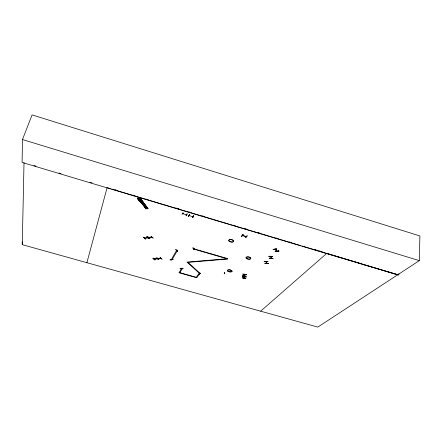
<?xml version="1.0" encoding="UTF-8"?>
<svg xmlns="http://www.w3.org/2000/svg" width="442" height="442" viewBox="0 0 442 442"><rect width="100%" height="100%" fill="white"/><g stroke="black" fill="none" stroke-linecap="round" stroke-linejoin="round"><path stroke-width="0.66" d="M260.692 311.196L22.255 244.653L22.266 241.851M22.47 139.545L22.1 162.429L397.651 274.836L419.292 260.625L419.9 235.951L32.095 114.903L22.47 139.545L419.292 260.625M22.255 244.653L24.023 162.534M398.85 273.675L398.794 275.057L326.721 253.399L260.653 311.185L317.798 327.097L397.651 274.836M264.769 263.36L268.565 263.393M269.316 258.244C276.919 258.227 271.565 259.227 269.344 258.056M362.523 264.322L397.656 274.631M266.487 263.31C267.056 262.438 265.023 260.294 266.52 263.294M224.293 272.25L224.298 273.791M224.729 273.145L224.398 273.018M278.769 251.028L278.692 250.736M276.703 249.084L273.101 249.481L276.731 248.89M271.178 258.349L270.686 256.216L271.305 258.338M274.885 249.354L274.935 249.006L274.891 249.398L276.847 251.194M275.106 249.559L275.057 248.99M275.029 249.338L275.134 249.023M275.184 251.404C282.742 250.421 277.891 251.603 275.189 251.244M271.289 257.918L271.09 258.156M268.753 256.382L272.664 256.448M268.786 256.238L272.637 256.642M270.681 256.194L270.637 256.553M264.139 261.559L267.957 261.62M264.167 261.432L267.929 261.813M264.791 263.189L268.565 263.67M242.531 276.438L246.122 276.93M246.177 276.117L242.597 275.493M245.84 278.394L242.288 277.78M243.188 275.902L243.161 276.294L243.227 275.896M243.824 275.581L243.387 276.863M243.415 277.029L243.658 275.388M243.36 277.046L243.68 275.405M244.26 275.935L244.553 274.504M244.166 277.891L243.956 278.25L244.382 276.952M244.713 274.355L244.537 274.653L244.619 274.167M244.531 275.554L244.415 275.996L244.498 275.532M244.746 274.189L244.503 274.615M242.553 276.311L246.095 277.112M246.448 274.709L242.862 274.007M245.796 278.648L242.26 277.941M246.133 276.372L242.57 275.659M245.675 237.26L245.857 237.52L247.194 235.84L247.012 235.586M243.15 234.431L241.586 236.255L241.835 236.116M242.829 274.184L246.437 274.769L244.061 274.211M243.177 276.217L243.498 276.283M187.369 262.415L227.652 259.067L227.37 258.448M243.94 278.217L244.188 277.825M244.443 275.968L244.702 274.532M244.36 276.952L244.133 278.267M200.375 273.195L199.298 274.244M194.933 249.752L192.922 247.934L194.8 249.603M194.762 249.791L192.927 247.796M192.541 217.663C194.856 212.464 192.966 218.889 192.524 217.47M182.104 268.029L181.065 269.255M192.48 217.668L193.579 215.63M188.463 216.42L189.496 214.574L188.259 216.409L188.524 216.276M188.48 216.475L189.557 214.431M187.093 213.696L186.253 215.812L186.076 215.547M176.789 250.238L177.485 250.443L171.96 259.857L171.286 259.664L176.85 249.962L177.551 250.166M175.739 249.597L177.706 251.222M182.607 213.237L182.85 213.784L183.054 213.37M182.9 213.773L182.706 213.243L182.977 213.724M181.999 214.492L183.054 212.486M170.065 259.94L173.159 259.553M170.126 259.808L173.026 259.625M161.999 259.045L160.087 257.531M158.026 259.454L156.087 257.791M153.114 258.067L154.877 259.907L155.081 259.714M156.722 258.863L157.125 258.52L157.037 258.846L154.098 259.095M156.772 258.471L156.667 258.785M153.031 237.995L150.943 236.271L153.153 238.139M149.838 238.514L147.584 236.647L149.888 238.326M149.059 237.509C149.081 237.172 149.473 237.487 148.888 237.199L148.777 237.531M146.733 236.658L148.843 238.52M145.528 239.045C141.473 235.144 144.053 238.476 145.738 238.862M86.87 262.797L107.102 187.651L110.412 188.646M276.692 249.034L273.09 249.487M186.43 214.84L186.076 214.724L186.518 214.856M186.093 215.74L187.27 213.939M192.596 216.674L193.027 216.724M158.811 259.482L156.893 257.808L158.938 259.46M143.551 237.166L145.689 239.045M179.789 272.653L182.529 268.421L181.872 268.233L178.982 272.714L196.696 277.72L199.883 273.349L199.232 273.167L187.01 262.089L227.321 258.73M181.668 268.703L182.038 268.802M242.901 234.558L241.796 236.315M241.768 236.277L243.094 234.575M196.226 277.3L199.232 273.167L199.817 273.123L187.966 262.366M199.452 273.681L199.718 273.819M199.265 274.421L200.237 273.15M247.177 235.818L245.702 237.448M138.584 198.099L141.86 202.337L141.412 202.348L138.236 198.16L138.661 198.16M142.313 202.27L142.622 202.314L142.186 202.32L139.015 198.132L139.44 198.127M140.407 198.038L140.048 198.099L143.225 202.303M140.766 202.27L137.208 198.187L140.595 202.37L137.307 198.138L137.584 198.082L140.816 202.375M143.457 202.287L140.396 198.044M146.23 208.757L146.529 208.757L141.998 202.635L146.274 208.768L141.517 202.502L145.871 208.773L146.158 208.762L141.517 202.574M141.987 202.646L141.595 202.663M142.915 202.624L147.39 208.751L143.059 202.475L148.015 208.746L143.263 202.624M143.506 202.618L148.037 208.74L147.65 208.751L143.02 202.547L143.39 202.535M145.866 208.762L146.158 208.762M147.385 208.74L147.678 208.74M144.65 238.072L147.711 237.741M275.046 249.354L276.814 251.012M151.987 237.288L148.832 237.614M171.568 259.902L171.717 260.029M157.982 258.609L160.971 258.366M161.021 258.437L158.081 258.675M176.678 250.481L176.944 250.448M138.335 198.11L141.528 202.292M139.142 198.082L142.385 202.314M139.363 198.071L142.633 202.309M141.589 202.353L138.501 198.16M141.357 202.663L145.91 208.773M146.379 208.685L141.854 202.569M242.476 235.448L246.332 236.592M224.464 273.029L224.746 273.09M243.437 276.327L243.177 276.211M177.038 250.537L176.745 250.553M154.065 259.029L157.092 258.52M189.104 215.541L189.458 215.657L188.977 215.591M193.811 248.945L193.43 248.89L193.773 248.846M246.233 236.658L242.431 235.503M275.162 251.437L278.681 250.918M181.988 268.791L181.728 268.719M148.832 238.669L146.86 236.824M144.722 238.155L147.75 237.813M148.794 237.547L151.91 237.21M152.926 258.25L155.032 259.846M181.38 268.416L181.386 268.554M183.032 268.454L180.032 268.675M180.109 268.747L183.11 268.548M270.073 256.31L271.371 256.377M192.668 216.608L192.9 216.773M179.137 272.471L196.867 277.482M199.381 273.72L199.712 273.764M182.701 213.254L183.005 213.348M189.054 215.624L192.977 216.702M33.923 165.496L35.901 166.087M58.996 173.004L60.974 173.595M90.008 182.286L91.986 182.883M115.08 189.795L117.064 190.392M132.898 195.132L134.882 195.723M146.098 199.082L148.076 199.679M175.794 207.978L179.093 208.961M188.994 211.928L190.972 212.519M202.193 215.878L204.171 216.47M233.205 225.166L235.188 225.757M245.083 228.724L247.067 229.315M258.283 232.674L260.266 233.266M276.101 238.011L278.079 238.603M289.3 241.962L291.278 242.553M314.378 249.47L316.356 250.061M318.997 250.852L322.295 251.841M111.732 189.038L300.919 245.675M302.245 246.072L361.887 263.924M161.993 259.194L160.043 257.553M186.48 214.757L182.496 213.652M152.943 258.227L155.037 259.89M175.712 249.62L177.667 251.404M139.263 198.121L142.462 202.32M143.285 202.618L147.794 208.74M270.847 256.244L270.797 256.581L270.847 256.244M193.303 248.631L193.121 248.923L227.249 258.819L227.47 258.542L193.303 248.631M231.912 271.465L231.901 271.46A2.282 0.956 10.3 0 0 229.282 269.819A2.282 0.956 10.3 0 0 228.078 271.239A2.282 0.956 10.3 0 0 231.895 271.454L231.928 271.498M228.072 271.316A2.271 0.95 10.3 0 0 231.868 271.532A2.271 0.95 10.3 0 0 229.271 269.907A2.271 0.95 10.3 0 0 228.072 271.316M247.072 258.78A2.403 1.055 9.5 0 0 250.785 258.482A2.403 1.055 9.5 0 0 247.393 256.979A2.403 1.055 9.5 0 0 247.072 258.78M247.078 258.703A2.414 1.061 9.5 0 0 250.813 258.404A2.414 1.061 9.5 0 0 247.404 256.89A2.414 1.061 9.5 0 0 247.078 258.703M229.404 241.376A2.503 1.155 10.3 0 0 233.586 241.559A2.503 1.155 10.3 0 0 230.73 239.647A2.503 1.155 10.3 0 0 229.404 241.376M229.409 241.293A2.514 1.16 10.3 0 0 233.614 241.476A2.514 1.16 10.3 0 0 230.741 239.553A2.514 1.16 10.3 0 0 229.409 241.293"/></g></svg>
